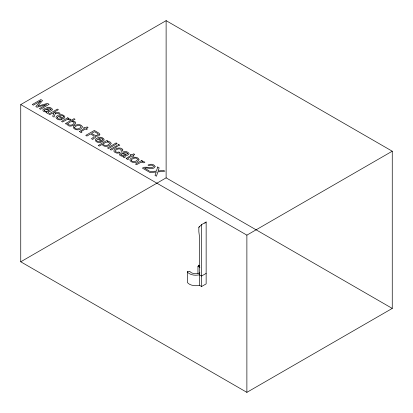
<?xml version="1.0" encoding="UTF-8"?>
<svg xmlns="http://www.w3.org/2000/svg" width="413" height="413" viewBox="0 0 413 413"><rect width="100%" height="100%" fill="white"/><g stroke="black" fill="none" stroke-linecap="round" stroke-linejoin="round"><path stroke-width="0.62" d="M197.956 273.365L197.956 266.581L198.829 265.198L199.794 265.425M199.386 285.238L199.386 236.128L198.844 231.616L198.844 227.227L201.601 224.62L206.144 221.998L206.144 283.891L201.601 286.514L199.386 285.238L198.106 285.543A8.993 5.193 0 0 1 187.987 283.122L187.347 282.234L187.347 271.744L189.758 271.253L190.212 271.893A6.422 3.707 0 0 0 199.907 272.879M204.765 223.299L206.144 221.998M20.743 104.582L166.119 20.65L392.257 151.21L392.257 308.418L246.881 392.35L20.743 261.79L20.743 104.582L246.881 235.142L392.257 151.21M20.743 261.79L166.119 177.858L392.257 308.418M198.844 227.227L199.851 226.644M206.144 273.401L201.601 276.023L199.386 274.748L198.106 275.053A8.993 5.193 0 0 1 187.987 272.632L187.347 271.744M197.956 266.581L198.989 266.824A6.422 3.707 0 0 1 199.907 267.196M246.881 235.142L246.881 392.35M201.601 224.62L201.601 286.514M198.829 265.198L198.829 266.431M166.119 20.65L166.119 177.858M122.857 149.971L121.881 151.457L120.859 150.864L121.396 150.064L121.246 149.645C119.486 148.04 116.487 149.114 115.242 150.848A1.828 1.053 0 0 0 115.49 151.69L117.287 152.314L118.918 151.984L119.94 152.578L118.552 153.022A3.041 1.755 0 0 1 116.611 153.053C108.449 150.688 120.973 144.994 122.857 149.971M79.559 131.504L81.082 132.702L81.913 132.222L81.18 131.747L81.397 131.365L85.491 129.006L86.493 129.584L87.349 129.083L86.348 128.505L88.098 127.498L87.035 126.884L85.284 127.891L84.438 127.4L83.576 127.901L84.422 128.391L79.559 131.504M126.192 158.427L127.72 159.63L128.551 159.15L127.818 158.675L128.035 158.293L132.129 155.928L133.125 156.506L133.988 156.011L132.986 155.433L134.736 154.421L133.673 153.806L131.923 154.818L131.071 154.328L130.214 154.823L131.06 155.314L126.192 158.427M57.309 117.514C57.5 119.089 59.802 119.259 61.031 118.856L62.064 119.455C58.873 121.293 52.58 117.375 58.248 115.212C60.974 112.971 68.248 116.605 62.983 119.027L58.393 116.373L57.309 117.514M96.621 140.214C96.807 141.783 99.11 141.953 100.338 141.551L101.376 142.149C98.18 143.987 91.887 140.069 97.556 137.906C100.282 135.665 107.556 139.3 102.295 141.721L97.7 139.067L96.621 140.214M50.975 109.218L50.944 109.564C48.631 111.242 45.626 106.967 43.158 109.352C41.667 111.324 45.513 112.243 46.922 112.021L46.524 112.465L46.932 113.141L47.763 113.503L48.538 113.048C46.271 111.99 52.317 111.174 52.466 109.533L52.41 109.223C51.176 107.452 48.476 106.611 46.54 107.731L47.521 108.299L49.302 108.098L50.975 109.218M127.596 153.45L127.565 153.801C125.253 155.479 122.248 151.199 119.78 153.59C118.283 155.562 122.134 156.481 123.544 156.259L123.146 156.697L123.554 157.379L124.385 157.735L125.16 157.286C122.893 156.228 128.939 155.412 129.088 153.77L129.032 153.46C127.798 151.69 125.098 150.848 123.162 151.969L124.143 152.536L125.924 152.335L127.596 153.45M74.577 127.395L74.541 127.71C75.868 130.074 79.946 128.887 80.953 126.806L80.618 126.115L79.673 125.557A2.029 1.172 0 0 0 78.026 125.407L75.811 126.177L74.577 127.395M131.215 160.094L131.174 160.404C132.501 162.774 136.579 161.586 137.586 159.501L137.255 158.809L136.305 158.256A2.029 1.172 0 0 0 134.659 158.102L132.444 158.876L131.215 160.094M99.858 134.333L99.445 135.268L98.057 136.063L95.573 136.192L95.553 137.307L93.235 138.887L92.889 139.522L91.459 138.696L93.968 136.925L94.138 136.166L90.602 133.941L86.911 136.068L85.749 135.397L94.345 130.436L99.151 133.291L99.858 134.333M74.299 122.867C73.488 124.963 69.668 126.187 68.166 124.101L68.145 123.719C69.193 121.763 73.034 120.637 74.299 122.867M67.164 123.745C68.315 130.105 82.275 121.701 71.924 121.055L75.042 119.254L74.02 118.665L65.388 123.647L66.364 124.205L67.164 123.745M82.357 126.925C79.461 133.951 66.39 126.363 78.026 124.576A3.66 2.111 0 0 1 80.416 124.943L81.65 125.64L82.357 126.925M138.99 159.624C136.099 166.651 123.022 159.057 134.659 157.27A3.66 2.111 0 0 1 137.049 157.637L138.283 158.339L138.99 159.624M44.305 110.018L44.243 110.338C45.316 111.887 47.851 111.768 49.23 110.632L45.993 109.507L44.305 110.018M120.926 154.256L120.864 154.576C121.938 156.124 124.473 156.006 125.851 154.87L122.615 153.744L120.926 154.256M63.617 116.776L62.74 117.917L59.255 115.908C60.577 115.227 62.993 115.119 63.617 116.776M102.925 139.47L102.047 140.611L98.568 138.603C99.884 137.921 102.3 137.813 102.925 139.47M98.222 134.266C96.802 136.92 93.178 134.514 91.572 133.378L94.51 131.685L97.845 133.662L98.222 134.266M155.128 166.64C153.135 170.641 147.813 167.105 144.535 168.189L149.114 170.832L148.117 171.405L142.361 168.086C145.768 165.582 150.115 169.16 153.393 166.935L153.378 165.974L152.278 165.272L150.513 165.138L149.047 165.701L147.978 165.081C150.12 163.682 154.276 163.899 155.128 166.64M111.087 143.559C109.739 146.434 104.618 147.596 102.486 144.948L102.465 144.235L99.265 146.088L98.206 145.479L106.946 140.43L107.974 141.024L107.143 141.504C108.604 141.37 110.963 141.747 111.087 143.559M157.694 167.007L156.388 171.09L148.902 171.86L150.306 172.67L156.222 172.004L155.004 175.386L156.45 176.217L157.833 171.927L164.911 171.173L163.522 170.373L158.055 171.013L159.15 167.848L157.694 167.007M55.383 113.338L53.995 117.065L52.647 116.29L53.855 113.332L52.162 113.291L49.808 114.649L48.796 114.065L57.397 109.099L58.409 109.688L53.416 112.568L58.78 112.589L60.128 113.368L55.383 113.338M103.617 143.776L103.467 144.529C105.005 146.512 108.474 145.381 109.6 143.497L109.59 143.115C108.139 141.127 105.026 142.279 103.617 143.776M40.613 100.968L35.833 106.58L36.984 107.246L46.69 104.474L39.416 108.65L40.52 109.285L49.121 104.324L47.469 103.369L37.748 106.151L42.544 100.529L40.877 99.564L32.281 104.53L33.391 105.17L40.613 100.968M67.778 117.788L61.511 121.407L62.564 122.011L66.906 119.631L68.682 119.574L69.828 120.121L70.938 119.481L69.926 118.996L67.696 118.99L68.78 118.361L67.778 117.788M116.084 142.986L107.483 147.947L108.542 148.556L117.137 143.59L116.084 142.986M116.358 145.866L110.121 149.47L111.19 150.089L117.431 146.486L116.358 145.866M118.717 144.504L117.524 145.195L118.593 145.81L119.791 145.123L118.717 144.504M141.736 160.487L135.469 164.106L136.522 164.71L140.864 162.33L142.64 162.273L143.786 162.825L144.896 162.18L143.884 161.695L141.654 161.689L142.738 161.065L141.736 160.487"/></g></svg>
